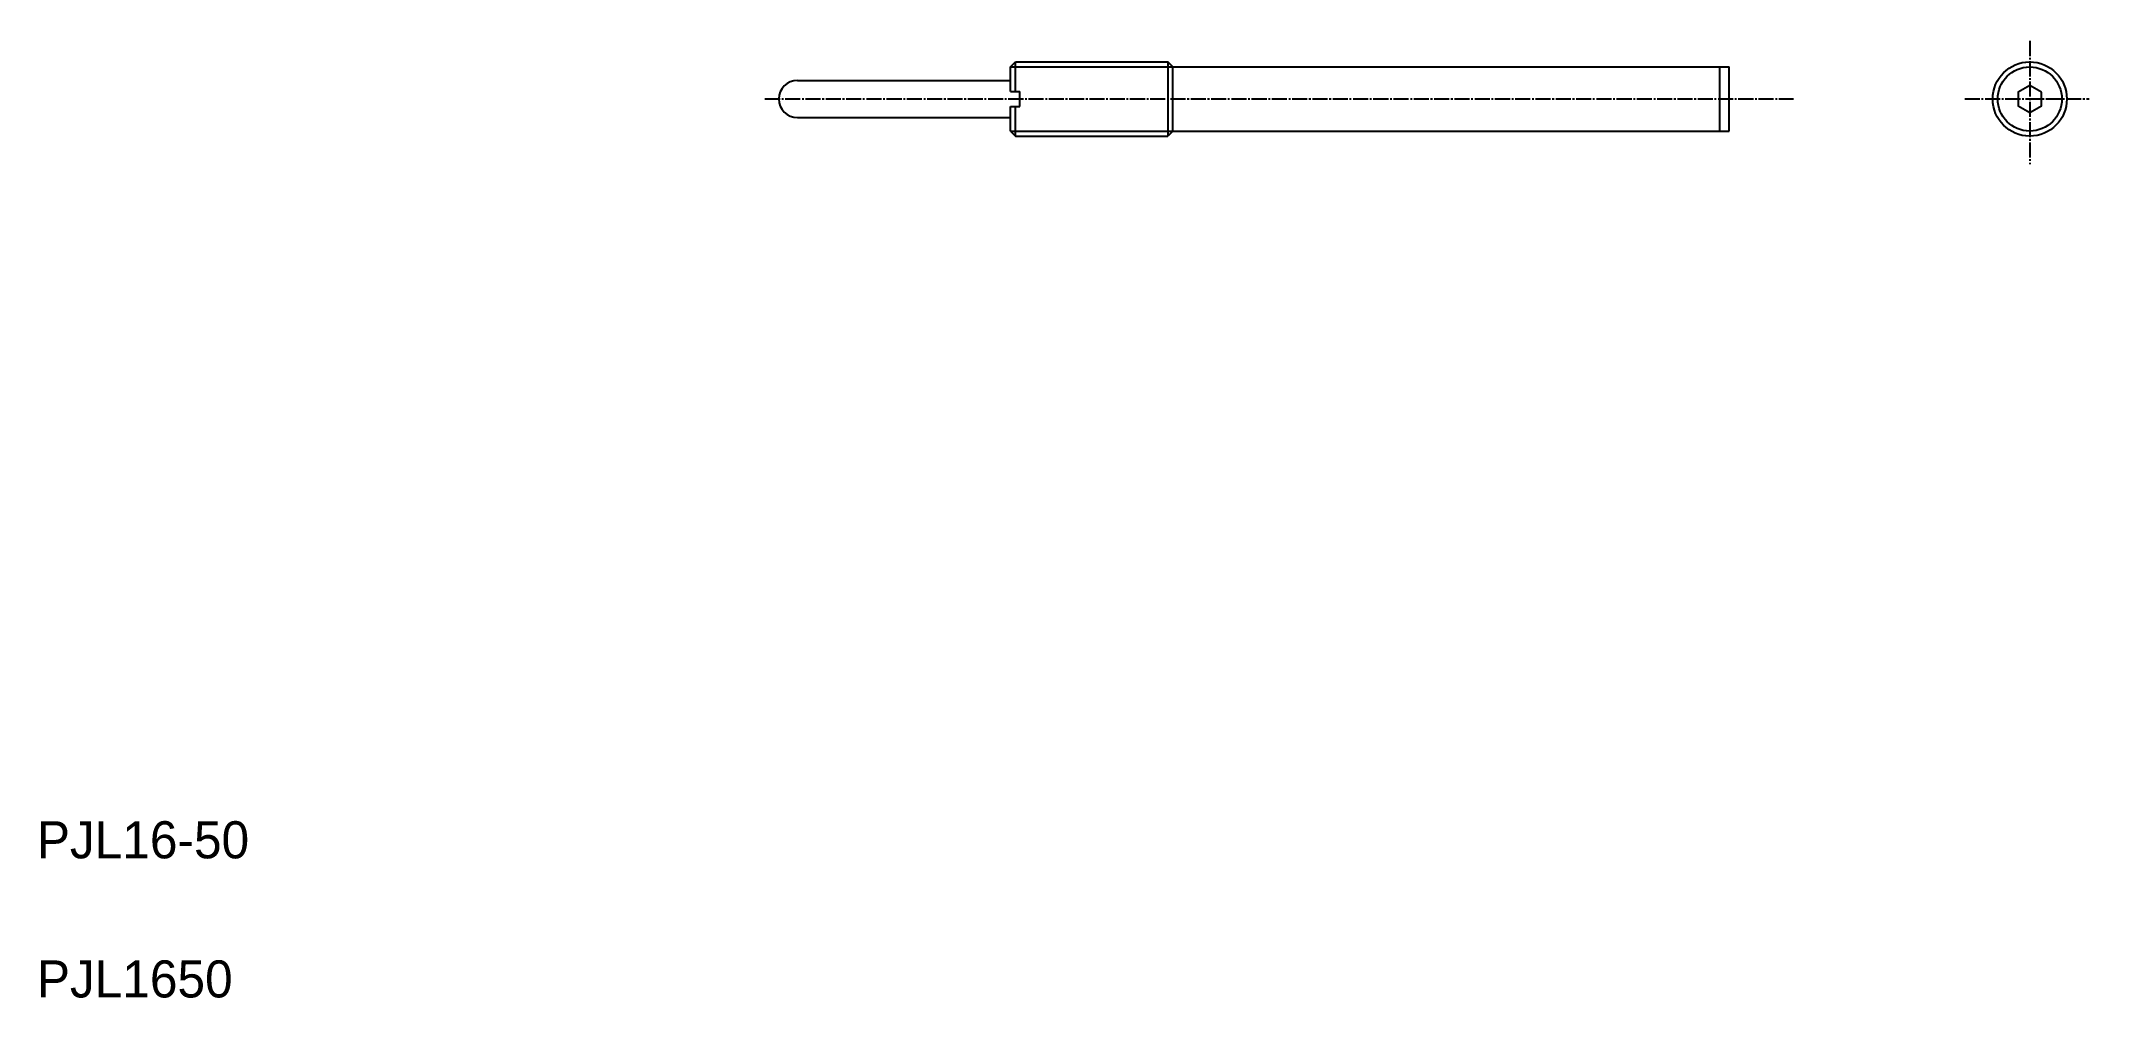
# Model space of a CAD drawing. Extents: x 21 to 463, y 20 to 226.
import ezdxf

# ---------------------------------------------------------------- set-up
doc = ezdxf.new("R2010")
doc.units = 0
doc.header["$LTSCALE"] = 0.25
doc.linetypes.add('CENTER', pattern=[17.5, 13, -1.5, 1.5, -1.5])
doc.layers.get('0').update_dxf_attribs({"linetype": 'CONTINUOUS'})
doc.layers.add('CENTER', color=1, linetype='CENTER')

msp = doc.modelspace()

# ---------------------------------------------------------------- linework, layer by layer
for p, q in [((230.08, 220.63), (231.16, 221.71)), ((231.16, 221.71), (263.99, 221.71)), ((231.16, 215.31), (231.16, 221.71)), ((263.99, 221.71), (263.99, 205.71)), ((265.08, 220.63), (263.99, 221.71)), ((184.08, 217.71), (230.08, 217.71)), ((195.58, 217.71), (195.58, 217.71)), ((207.08, 217.71), (207.08, 217.71)), ((230.08, 215.31), (230.08, 220.63)), ((265.08, 220.63), (385.08, 220.63)), ((265.08, 206.79), (265.08, 220.63)), ((383.08, 206.79), (383.08, 220.63)), ((385.08, 206.79), (385.08, 220.63)), ((230.08, 215.31), (232.08, 215.31)), ((230.08, 206.79), (230.08, 212.11)), ((230.08, 212.11), (232.08, 212.11)), ((231.16, 205.71), (231.16, 212.11)), ((232.08, 212.11), (232.08, 215.31)), ((184.08, 209.71), (230.08, 209.71)), ((230.08, 206.79), (231.16, 205.71)), ((231.16, 205.71), (263.99, 205.71)), ((265.08, 206.79), (263.99, 205.71)), ((265.08, 206.79), (385.08, 206.79))]:
    msp.add_line(p, q)
at = {"color": 3}
for p, q in [((230.08, 220.63), (265.08, 220.63)), ((230.08, 206.79), (265.08, 206.79))]:
    msp.add_line(p, q, dxfattribs=at)
msp.add_lwpolyline([(452.46, 215.15), (449.96, 216.59), (447.46, 215.15), (447.46, 212.26), (449.96, 210.82), (452.46, 212.26)], close=True)
for radius in [8, 6.92]:
    msp.add_circle((449.96, 213.71), radius)
msp.add_arc((184.08, 213.71), 4, 90, 270)
at = {"layer": 'CENTER', "color": 1, "linetype": 'CENTER'}
for p, q in [((449.96, 226.22), (449.96, 199.68)), ((177.08, 213.71), (398.97, 213.71)), ((435.94, 213.71), (462.75, 213.71))]:
    msp.add_line(p, q, dxfattribs=at)

# ---------------------------------------------------------------- texts
for s, p in [('PJL16-50', (20, 50)), ('PJL1650', (20, 20))]:
    msp.add_text(s, height=8).set_placement(p)

doc.saveas('drawing.dxf')
